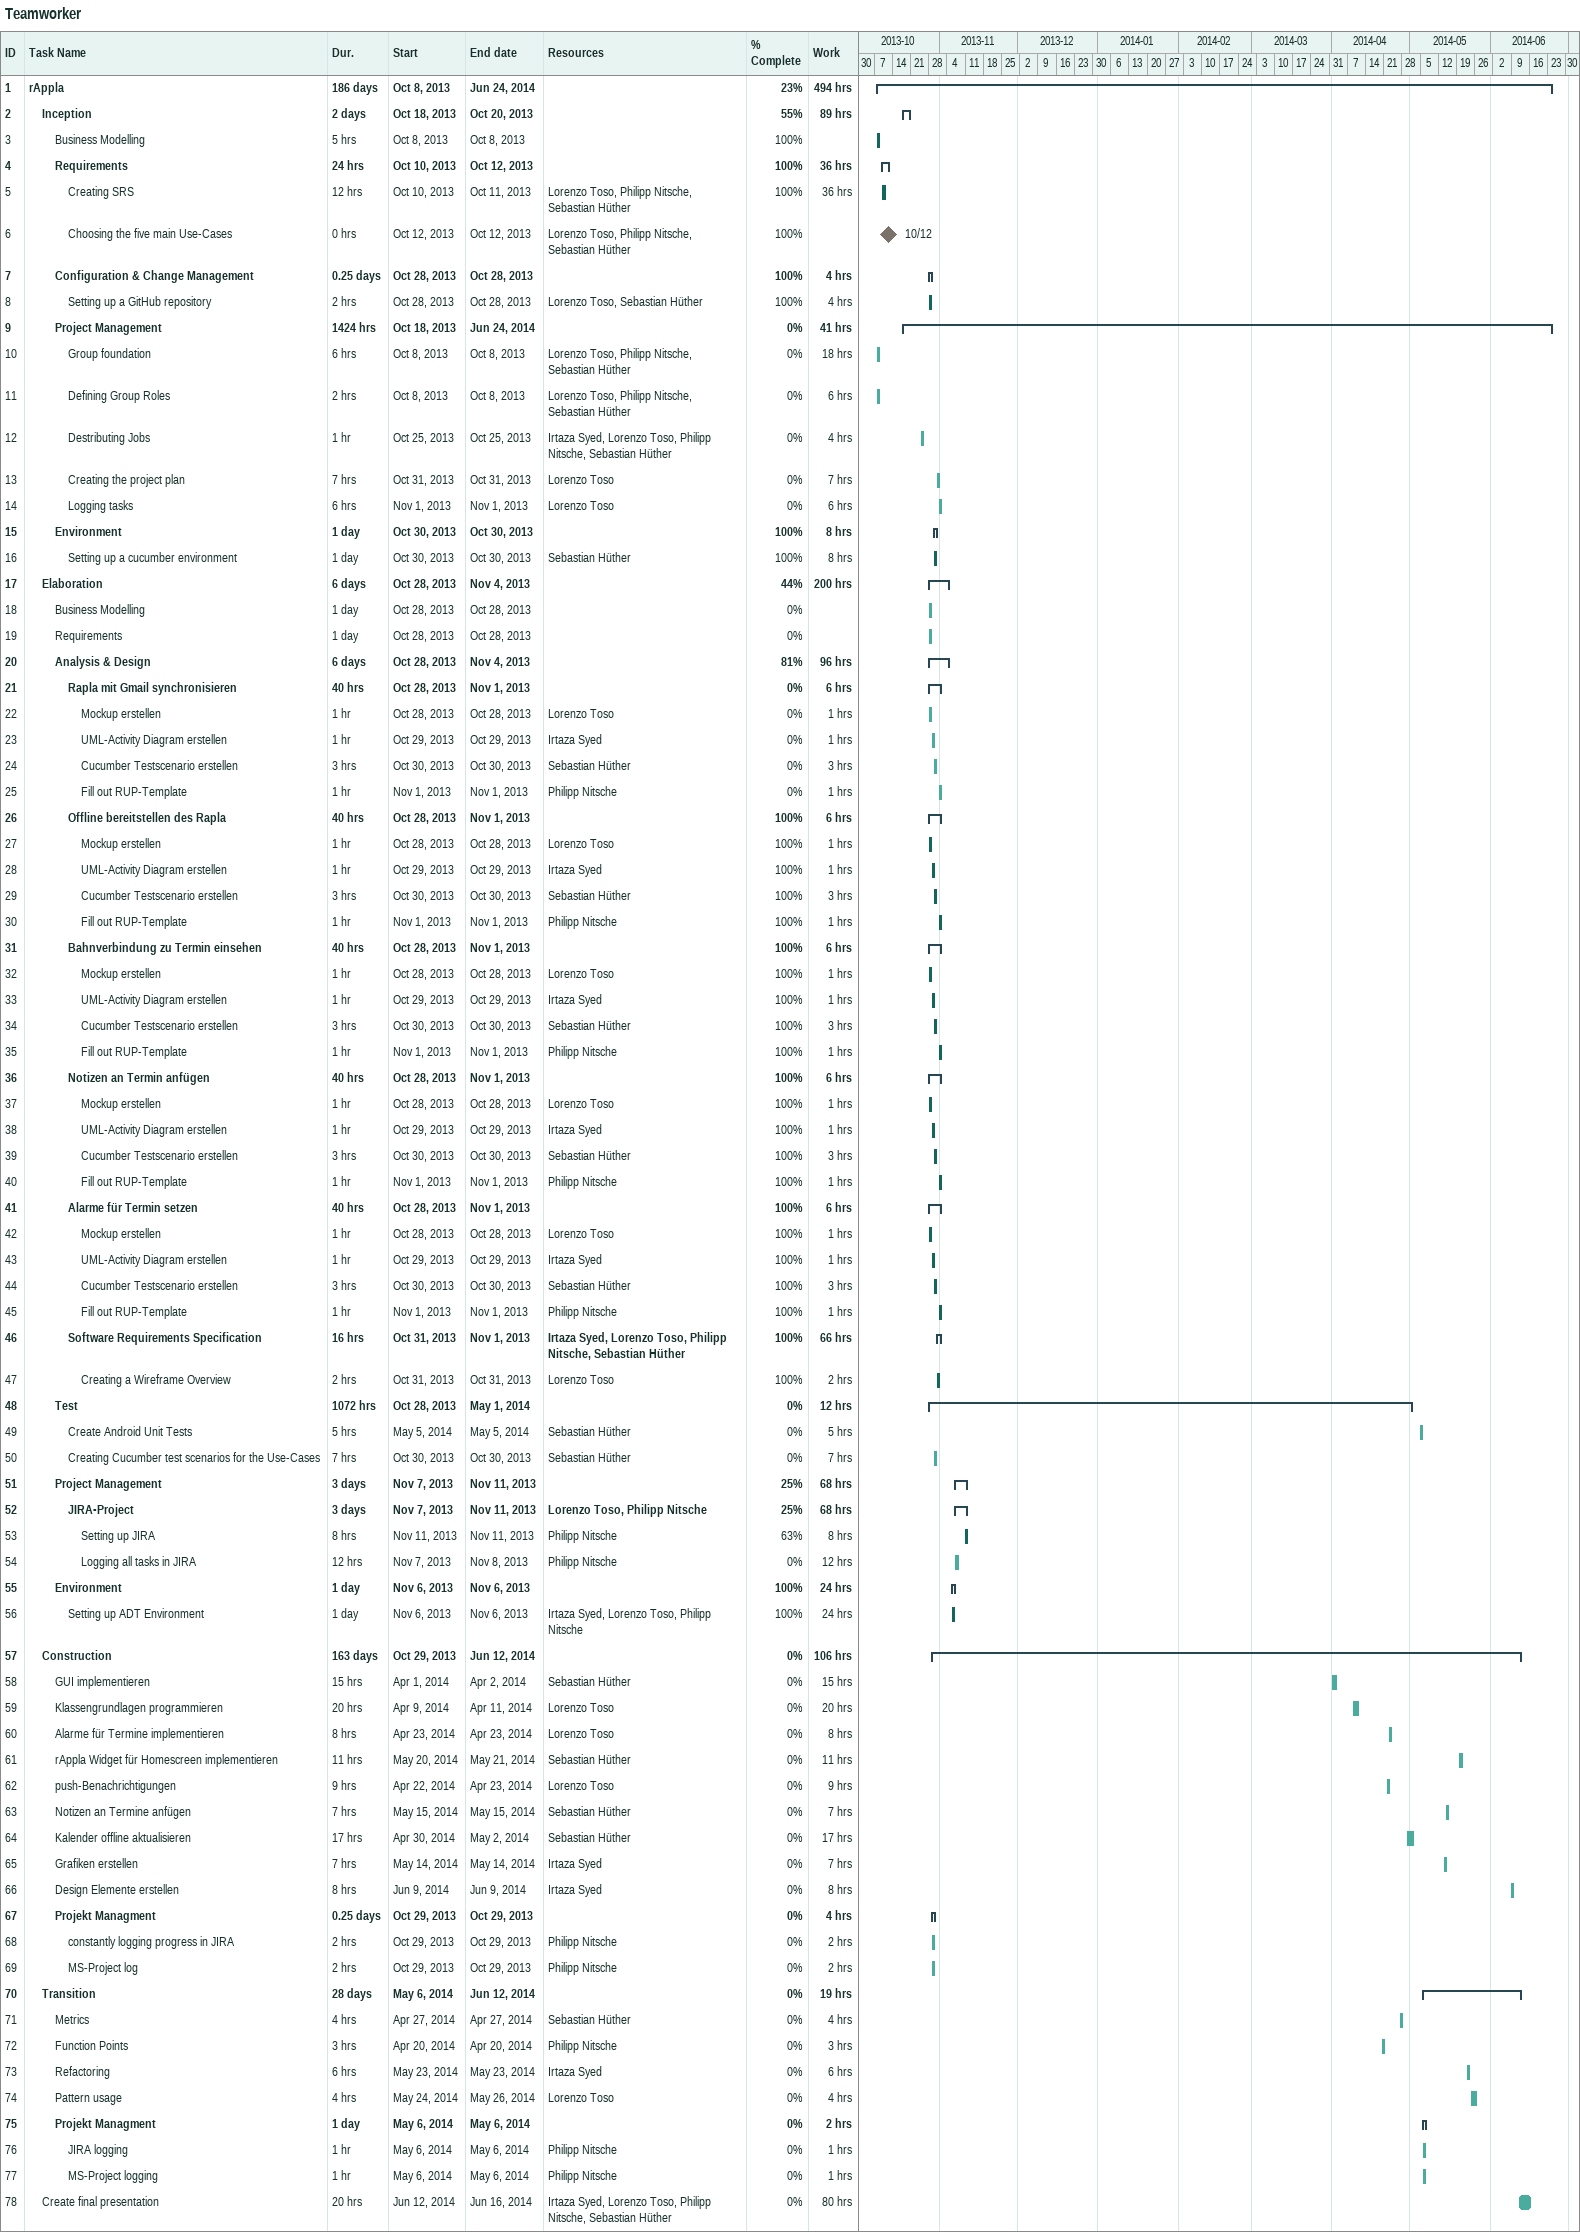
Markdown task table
Teamworker

| ID | Level | Task | Duration | Start | Finish | Resources | % complete | Work (h) |
|---|---|---|---|---|---|---|---|---|
| 1 | 1 | **rAppla** | 186d | 2013-10-08 | 2014-06-24 |  | 23 | 494 |
| 2 | 2 | **Inception** | 2d | 2013-10-18 | 2013-10-20 |  | 55 | 89 |
| 3 | 3 | Business Modelling | 5h | 2013-10-08 | 2013-10-08 |  | 100 |  |
| 4 | 3 | **Requirements** | 24h | 2013-10-10 | 2013-10-12 |  | 100 | 36 |
| 5 | 4 | Creating SRS | 12h | 2013-10-10 | 2013-10-11 | Lorenzo Toso, Philipp Nitsche, Sebastian Hüther | 100 | 36 |
| 6 | 4 | Choosing the five main Use-Cases | 0h | 2013-10-12 | 2013-10-12 | Lorenzo Toso, Philipp Nitsche, Sebastian Hüther | 100 |  |
| 7 | 3 | **Configuration & Change Management** | 0.25d | 2013-10-28 | 2013-10-28 |  | 100 | 4 |
| 8 | 4 | Setting up a GitHub repository | 2h | 2013-10-28 | 2013-10-28 | Lorenzo Toso, Sebastian Hüther | 100 | 4 |
| 9 | 3 | **Project Management** | 1424h | 2013-10-18 | 2014-06-24 |  | 0 | 41 |
| 10 | 4 | Group foundation | 6h | 2013-10-08 | 2013-10-08 | Lorenzo Toso, Philipp Nitsche, Sebastian Hüther | 0 | 18 |
| 11 | 4 | Defining Group Roles | 2h | 2013-10-08 | 2013-10-08 | Lorenzo Toso, Philipp Nitsche, Sebastian Hüther | 0 | 6 |
| 12 | 4 | Destributing Jobs | 1h | 2013-10-25 | 2013-10-25 | Irtaza Syed, Lorenzo Toso, Philipp Nitsche, Sebastian Hüther | 0 | 4 |
| 13 | 4 | Creating the project plan | 7h | 2013-10-31 | 2013-10-31 | Lorenzo Toso | 0 | 7 |
| 14 | 4 | Logging tasks | 6h | 2013-11-01 | 2013-11-01 | Lorenzo Toso | 0 | 6 |
| 15 | 3 | **Environment** | 1d | 2013-10-30 | 2013-10-30 |  | 100 | 8 |
| 16 | 4 | Setting up a cucumber environment | 1d | 2013-10-30 | 2013-10-30 | Sebastian Hüther | 100 | 8 |
| 17 | 2 | **Elaboration** | 6d | 2013-10-28 | 2013-11-04 |  | 44 | 200 |
| 18 | 3 | Business Modelling | 1d | 2013-10-28 | 2013-10-28 |  | 0 |  |
| 19 | 3 | Requirements | 1d | 2013-10-28 | 2013-10-28 |  | 0 |  |
| 20 | 3 | **Analysis & Design** | 6d | 2013-10-28 | 2013-11-04 |  | 81 | 96 |
| 21 | 4 | **Rapla mit Gmail synchronisieren** | 40h | 2013-10-28 | 2013-11-01 |  | 0 | 6 |
| 22 | 5 | Mockup erstellen | 1h | 2013-10-28 | 2013-10-28 | Lorenzo Toso | 0 | 1 |
| 23 | 5 | UML-Activity Diagram erstellen | 1h | 2013-10-29 | 2013-10-29 | Irtaza Syed | 0 | 1 |
| 24 | 5 | Cucumber Testscenario erstellen | 3h | 2013-10-30 | 2013-10-30 | Sebastian Hüther | 0 | 3 |
| 25 | 5 | Fill out RUP-Template | 1h | 2013-11-01 | 2013-11-01 | Philipp Nitsche | 0 | 1 |
| 26 | 4 | **Offline bereitstellen des Rapla** | 40h | 2013-10-28 | 2013-11-01 |  | 100 | 6 |
| 27 | 5 | Mockup erstellen | 1h | 2013-10-28 | 2013-10-28 | Lorenzo Toso | 100 | 1 |
| 28 | 5 | UML-Activity Diagram erstellen | 1h | 2013-10-29 | 2013-10-29 | Irtaza Syed | 100 | 1 |
| 29 | 5 | Cucumber Testscenario erstellen | 3h | 2013-10-30 | 2013-10-30 | Sebastian Hüther | 100 | 3 |
| 30 | 5 | Fill out RUP-Template | 1h | 2013-11-01 | 2013-11-01 | Philipp Nitsche | 100 | 1 |
| 31 | 4 | **Bahnverbindung zu Termin einsehen** | 40h | 2013-10-28 | 2013-11-01 |  | 100 | 6 |
| 32 | 5 | Mockup erstellen | 1h | 2013-10-28 | 2013-10-28 | Lorenzo Toso | 100 | 1 |
| 33 | 5 | UML-Activity Diagram erstellen | 1h | 2013-10-29 | 2013-10-29 | Irtaza Syed | 100 | 1 |
| 34 | 5 | Cucumber Testscenario erstellen | 3h | 2013-10-30 | 2013-10-30 | Sebastian Hüther | 100 | 3 |
| 35 | 5 | Fill out RUP-Template | 1h | 2013-11-01 | 2013-11-01 | Philipp Nitsche | 100 | 1 |
| 36 | 4 | **Notizen an Termin anfügen** | 40h | 2013-10-28 | 2013-11-01 |  | 100 | 6 |
| 37 | 5 | Mockup erstellen | 1h | 2013-10-28 | 2013-10-28 | Lorenzo Toso | 100 | 1 |
| 38 | 5 | UML-Activity Diagram erstellen | 1h | 2013-10-29 | 2013-10-29 | Irtaza Syed | 100 | 1 |
| 39 | 5 | Cucumber Testscenario erstellen | 3h | 2013-10-30 | 2013-10-30 | Sebastian Hüther | 100 | 3 |
| 40 | 5 | Fill out RUP-Template | 1h | 2013-11-01 | 2013-11-01 | Philipp Nitsche | 100 | 1 |
| 41 | 4 | **Alarme für Termin setzen** | 40h | 2013-10-28 | 2013-11-01 |  | 100 | 6 |
| 42 | 5 | Mockup erstellen | 1h | 2013-10-28 | 2013-10-28 | Lorenzo Toso | 100 | 1 |
| 43 | 5 | UML-Activity Diagram erstellen | 1h | 2013-10-29 | 2013-10-29 | Irtaza Syed | 100 | 1 |
| 44 | 5 | Cucumber Testscenario erstellen | 3h | 2013-10-30 | 2013-10-30 | Sebastian Hüther | 100 | 3 |
| 45 | 5 | Fill out RUP-Template | 1h | 2013-11-01 | 2013-11-01 | Philipp Nitsche | 100 | 1 |
| 46 | 4 | **Software Requirements Specification** | 16h | 2013-10-31 | 2013-11-01 | Irtaza Syed, Lorenzo Toso, Philipp Nitsche, Sebastian Hüther | 100 | 66 |
| 47 | 5 | Creating a Wireframe Overview | 2h | 2013-10-31 | 2013-10-31 | Lorenzo Toso | 100 | 2 |
| 48 | 3 | **Test** | 1072h | 2013-10-28 | 2014-05-01 |  | 0 | 12 |
| 49 | 4 | Create Android Unit Tests | 5h | 2014-05-05 | 2014-05-05 | Sebastian Hüther | 0 | 5 |
| 50 | 4 | Creating Cucumber test scenarios for the Use-Cases | 7h | 2013-10-30 | 2013-10-30 | Sebastian Hüther | 0 | 7 |
| 51 | 3 | **Project Management** | 3d | 2013-11-07 | 2013-11-11 |  | 25 | 68 |
| 52 | 4 | **JIRA-Project** | 3d | 2013-11-07 | 2013-11-11 | Lorenzo Toso, Philipp Nitsche | 25 | 68 |
| 53 | 5 | Setting up JIRA | 8h | 2013-11-11 | 2013-11-11 | Philipp Nitsche | 63 | 8 |
| 54 | 5 | Logging all tasks in JIRA | 12h | 2013-11-07 | 2013-11-08 | Philipp Nitsche | 0 | 12 |
| 55 | 3 | **Environment** | 1d | 2013-11-06 | 2013-11-06 |  | 100 | 24 |
| 56 | 4 | Setting up ADT Environment | 1d | 2013-11-06 | 2013-11-06 | Irtaza Syed, Lorenzo Toso, Philipp Nitsche | 100 | 24 |
| 57 | 2 | **Construction** | 163d | 2013-10-29 | 2014-06-12 |  | 0 | 106 |
| 58 | 3 | GUI implementieren | 15h | 2014-04-01 | 2014-04-02 | Sebastian Hüther | 0 | 15 |
| 59 | 3 | Klassengrundlagen programmieren | 20h | 2014-04-09 | 2014-04-11 | Lorenzo Toso | 0 | 20 |
| 60 | 3 | Alarme für Termine implementieren | 8h | 2014-04-23 | 2014-04-23 | Lorenzo Toso | 0 | 8 |
| 61 | 3 | rAppla Widget für Homescreen implementieren | 11h | 2014-05-20 | 2014-05-21 | Sebastian Hüther | 0 | 11 |
| 62 | 3 | push-Benachrichtigungen | 9h | 2014-04-22 | 2014-04-23 | Lorenzo Toso | 0 | 9 |
| 63 | 3 | Notizen an Termine anfügen | 7h | 2014-05-15 | 2014-05-15 | Sebastian Hüther | 0 | 7 |
| 64 | 3 | Kalender offline aktualisieren | 17h | 2014-04-30 | 2014-05-02 | Sebastian Hüther | 0 | 17 |
| 65 | 3 | Grafiken erstellen | 7h | 2014-05-14 | 2014-05-14 | Irtaza Syed | 0 | 7 |
| 66 | 3 | Design Elemente erstellen | 8h | 2014-06-09 | 2014-06-09 | Irtaza Syed | 0 | 8 |
| 67 | 3 | **Projekt Managment** | 0.25d | 2013-10-29 | 2013-10-29 |  | 0 | 4 |
| 68 | 4 | constantly logging progress in JIRA | 2h | 2013-10-29 | 2013-10-29 | Philipp Nitsche | 0 | 2 |
| 69 | 4 | MS-Project log | 2h | 2013-10-29 | 2013-10-29 | Philipp Nitsche | 0 | 2 |
| 70 | 2 | **Transition** | 28d | 2014-05-06 | 2014-06-12 |  | 0 | 19 |
| 71 | 3 | Metrics | 4h | 2014-04-27 | 2014-04-27 | Sebastian Hüther | 0 | 4 |
| 72 | 3 | Function Points | 3h | 2014-04-20 | 2014-04-20 | Philipp Nitsche | 0 | 3 |
| 73 | 3 | Refactoring | 6h | 2014-05-23 | 2014-05-23 | Irtaza Syed | 0 | 6 |
| 74 | 3 | Pattern usage | 4h | 2014-05-24 | 2014-05-26 | Lorenzo Toso | 0 | 4 |
| 75 | 3 | **Projekt Managment** | 1d | 2014-05-06 | 2014-05-06 |  | 0 | 2 |
| 76 | 4 | JIRA logging | 1h | 2014-05-06 | 2014-05-06 | Philipp Nitsche | 0 | 1 |
| 77 | 4 | MS-Project logging | 1h | 2014-05-06 | 2014-05-06 | Philipp Nitsche | 0 | 1 |
| 78 | 2 | Create final presentation | 20h | 2014-06-12 | 2014-06-16 | Irtaza Syed, Lorenzo Toso, Philipp Nitsche, Sebastian Hüther | 0 | 80 |
